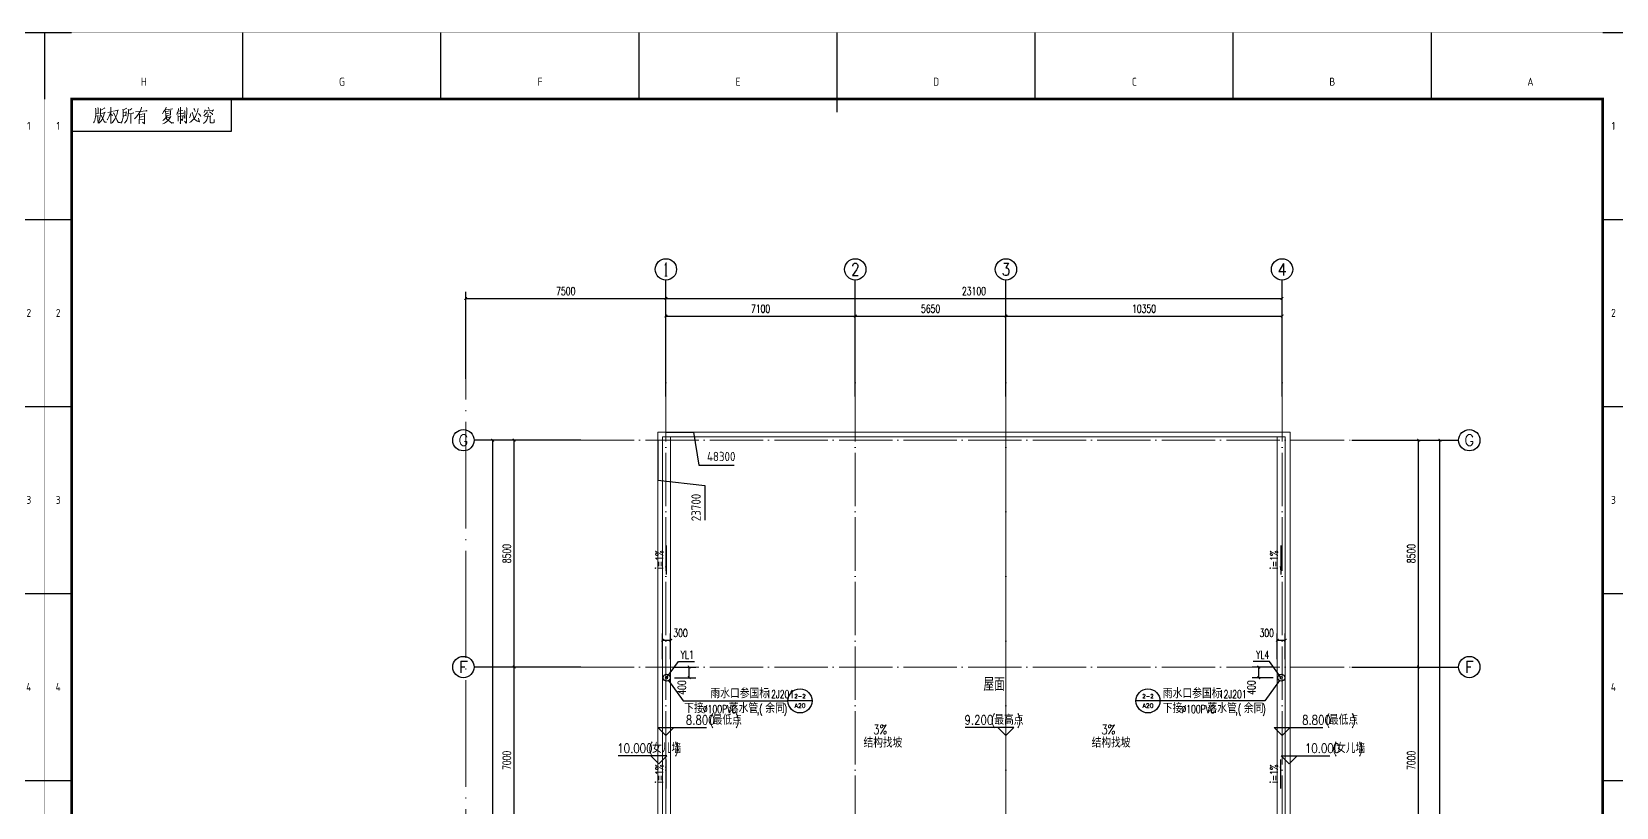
# Model space of a CAD drawing. Extents: x 238398 to 585159, y -66832 to 191741.
# Drawn here: x 483242 to 542642, y 77339 to 106405 of the extents above; entities that cross this region are included whole.
import ezdxf
from ezdxf.enums import TextEntityAlignment as Align

# ---------------------------------------------------------------- set-up
doc = ezdxf.new("R2010")
doc.units = 0
doc.header["$LTSCALE"] = 1000
doc.header["$MEASUREMENT"] = 0
doc.linetypes.add('DOTE', pattern=[2.42, 2, -0.2, 0.02, -0.2])
for name, color, linetype in [('AXIS', 3, 'Continuous'), ('AXIS_TEXT', 7, 'Continuous'), ('DIM_ELEV', 3, 'Continuous'), ('DIM_IDEN', 3, 'Continuous'), ('DIM_LEAD', 3, 'Continuous'), ('DIM_SYMB', 3, 'Continuous'), ('PUB_DIM', 76, 'Continuous')]:
    doc.layers.add(name, color=color, linetype=linetype)
for name, color, linetype, lineweight in [('DOTE', 18, 'DOTE', 13), ('PUB_TEXT', 7, 'Continuous', 20), ('屋面', 2, 'Continuous', 20), ('水', 33, 'Continuous', 18)]:
    doc.layers.add(name, color=color, linetype=linetype, lineweight=lineweight)
doc.styles.add('_TCH_AXIS', font='complex.shx', dxfattribs={"bigfont": 'gbcbig.shx'})
doc.styles.add('_TCH_DIM', font='SIMPLEX', dxfattribs={"bigfont": 'GBCBIG'})
doc.styles.add('_TCH_DIM_T3', font='SIMPLEX', dxfattribs={"width": 0.705882, "bigfont": 'GBCBIG'})
doc.styles.add('_TCH_LABEL', font='geditxt.shx', dxfattribs={"bigfont": 'hztxt1.shx'})
doc.styles.add('COMPLEX', font='geditxt.shx')
doc.styles.add('HZTXT', font='geditxt.shx', dxfattribs={"width": 0.8, "bigfont": 'hztxt1.shx'})
doc.styles.get("Standard").update_dxf_attribs({"font": 'gbenor.shx', "bigfont": 'gbcbig.shx'})
doc.styles.add('TK', font='GEDITXT.SHX', dxfattribs={"width": 0.85, "height": 3.5, "bigfont": 'hztxt1.shx'})
doc.dimstyles.new('_TCH_ARCH&&100', dxfattribs={"dimtxt": 297.5, "dimasz": 100, "dimexe": 250, "dimexo": 300, "dimgap": 126.25, "dimtad": 1, "dimdec": 0, "dimzin": 0, "dimdsep": 46, "dimtxsty": '_TCH_DIM_T3', "dimblk": 'ARCHTICK', "dimcen": 0.09, "dimazin": 2, "dimtfac": 1, "dimtdec": 0, "dimtix": 1, "dimtmove": 2, "dimatfit": 3, "dimfxl": 1, "dimtolj": 1, "dimtzin": 0, "dimarcsym": 0})
doc.dimstyles.get("Standard").update_dxf_attribs({"dimscale": 100, "dimtxt": 3.5, "dimasz": 1, "dimexe": 2.5, "dimexo": 3, "dimgap": 1.5, "dimtad": 1, "dimdec": 0, "dimzin": 0, "dimdsep": 46, "dimtxsty": 'Standard', "dimblk": 'ARCHTICK', "dimcen": 0.09, "dimadec": 0, "dimazin": 0, "dimtfac": 1, "dimtdec": 0, "dimtix": 1, "dimtmove": 2, "dimatfit": 3, "dimfxl": 1, "dimtolj": 1, "dimtzin": 0, "dimarcsym": 0})

# ---------------------------------------------------------------- blocks, each defined once
blk = doc.blocks.new('_AXISO')
blk.add_circle((0, 0), 0.5)
at = {"layer": 'AXIS_TEXT', "style": 'COMPLEX', "width": 1.041667}
blk.add_attdef('A', text='', height=0.56, dxfattribs=at).set_placement((-0.25, -0.28), (0.25, -0.28), align=Align.FIT)
blk = doc.blocks.new('_ArchTick')
at = {"color": 0, "linetype": 'ByBlock', "const_width": 0.4}
blk.add_lwpolyline([(-0.5, -0.5), (0.5, 0.5)], dxfattribs=at)
blk = doc.blocks.new('*D573')
at = {"layer": 'AXIS', "color": 0, "lineweight": -2, "transparency": 16777216}
for p, q in [((503526, 91096), (500276, 91096)), ((500526, 47596), (500526, 91096)), ((503526, 47596), (500276, 47596))]:
    blk.add_line(p, q, dxfattribs=at)
at = {"layer": 'Defpoints', "color": 0, "transparency": 16777216}
for p in [(500526, 91096), (503826, 91096), (503826, 47596)]:
    blk.add_point(p, dxfattribs=at)
at = {"layer": 'AXIS', "color": 0, "lineweight": -2, "transparency": 16777216, "xscale": 100, "yscale": 100, "zscale": 100}
for p, rotation in [((500526, 91096), 90), ((500526, 47596), 270)]:
    blk.add_blockref('_ArchTick', p, dxfattribs=dict(at, rotation=rotation))
at = {"layer": 'AXIS', "color": 0, "transparency": 16777216, "insert": (500251, 69346), "char_height": 297.5, "attachment_point": 5, "rotation": 90, "style": '_TCH_DIM_T3'}
blk.add_mtext('\\A1;43500', dxfattribs=at)
blk = doc.blocks.new('*D580')
at = {"layer": 'AXIS', "color": 0, "lineweight": -2, "transparency": 16777216}
for p, q in [((503526, 82596), (501076, 82596)), ((501326, 75596), (501326, 82596)), ((503526, 75596), (501076, 75596))]:
    blk.add_line(p, q, dxfattribs=at)
at = {"layer": 'Defpoints', "color": 0, "transparency": 16777216}
for p in [(501326, 82596), (503826, 82596), (503826, 75596)]:
    blk.add_point(p, dxfattribs=at)
at = {"layer": 'AXIS', "color": 0, "lineweight": -2, "transparency": 16777216, "xscale": 100, "yscale": 100, "zscale": 100}
for p, rotation in [((501326, 82596), 90), ((501326, 75596), 270)]:
    blk.add_blockref('_ArchTick', p, dxfattribs=dict(at, rotation=rotation))
at = {"layer": 'AXIS', "color": 0, "transparency": 16777216, "insert": (501051, 79096), "char_height": 297.5, "attachment_point": 5, "rotation": 90, "style": '_TCH_DIM_T3'}
blk.add_mtext('\\A1;7000', dxfattribs=at)
blk = doc.blocks.new('*D581')
at = {"layer": 'AXIS', "color": 0, "lineweight": -2, "transparency": 16777216}
for p, q in [((503526, 91096), (501076, 91096)), ((501326, 82596), (501326, 91096)), ((503526, 82596), (501076, 82596))]:
    blk.add_line(p, q, dxfattribs=at)
at = {"layer": 'Defpoints', "color": 0, "transparency": 16777216}
for p in [(501326, 91096), (503826, 91096), (503826, 82596)]:
    blk.add_point(p, dxfattribs=at)
at = {"layer": 'AXIS', "color": 0, "lineweight": -2, "transparency": 16777216, "xscale": 100, "yscale": 100, "zscale": 100}
for p, rotation in [((501326, 91096), 90), ((501326, 82596), 270)]:
    blk.add_blockref('_ArchTick', p, dxfattribs=dict(at, rotation=rotation))
at = {"layer": 'AXIS', "color": 0, "transparency": 16777216, "insert": (501051, 86846), "char_height": 297.5, "attachment_point": 5, "rotation": 90, "style": '_TCH_DIM_T3'}
blk.add_mtext('\\A1;8500', dxfattribs=at)
blk = doc.blocks.new('*D582')
at = {"layer": 'AXIS', "color": 0, "lineweight": -2, "transparency": 16777216}
for p, q in [((533032, 91096), (536282, 91096)), ((536032, 47596), (536032, 91096)), ((533032, 47596), (536282, 47596))]:
    blk.add_line(p, q, dxfattribs=at)
at = {"layer": 'Defpoints', "color": 0, "transparency": 16777216}
for p in [(532732, 91096), (536032, 91096), (532732, 47596)]:
    blk.add_point(p, dxfattribs=at)
at = {"layer": 'AXIS', "color": 0, "lineweight": -2, "transparency": 16777216, "xscale": 100, "yscale": 100, "zscale": 100}
for p, rotation in [((536032, 91096), 90), ((536032, 47596), 270)]:
    blk.add_blockref('_ArchTick', p, dxfattribs=dict(at, rotation=rotation))
at = {"layer": 'AXIS', "color": 0, "transparency": 16777216, "insert": (535757, 69346), "char_height": 297.5, "attachment_point": 5, "rotation": 90, "style": '_TCH_DIM_T3'}
blk.add_mtext('\\A1;43500', dxfattribs=at)
blk = doc.blocks.new('*D587')
at = {"layer": 'AXIS', "color": 0, "lineweight": -2, "transparency": 16777216}
for p, q in [((533032, 82596), (535482, 82596)), ((535232, 75596), (535232, 82596)), ((533032, 75596), (535482, 75596))]:
    blk.add_line(p, q, dxfattribs=at)
at = {"layer": 'Defpoints', "color": 0, "transparency": 16777216}
for p in [(532732, 82596), (535232, 82596), (532732, 75596)]:
    blk.add_point(p, dxfattribs=at)
at = {"layer": 'AXIS', "color": 0, "lineweight": -2, "transparency": 16777216, "xscale": 100, "yscale": 100, "zscale": 100}
for p, rotation in [((535232, 82596), 90), ((535232, 75596), 270)]:
    blk.add_blockref('_ArchTick', p, dxfattribs=dict(at, rotation=rotation))
at = {"layer": 'AXIS', "color": 0, "transparency": 16777216, "insert": (534957, 79096), "char_height": 297.5, "attachment_point": 5, "rotation": 90, "style": '_TCH_DIM_T3'}
blk.add_mtext('\\A1;7000', dxfattribs=at)
blk = doc.blocks.new('*D588')
at = {"layer": 'AXIS', "color": 0, "lineweight": -2, "transparency": 16777216}
for p, q in [((533032, 91096), (535482, 91096)), ((535232, 82596), (535232, 91096)), ((533032, 82596), (535482, 82596))]:
    blk.add_line(p, q, dxfattribs=at)
at = {"layer": 'Defpoints', "color": 0, "transparency": 16777216}
for p in [(532732, 91096), (535232, 91096), (532732, 82596)]:
    blk.add_point(p, dxfattribs=at)
at = {"layer": 'AXIS', "color": 0, "lineweight": -2, "transparency": 16777216, "xscale": 100, "yscale": 100, "zscale": 100}
for p, rotation in [((535232, 91096), 90), ((535232, 82596), 270)]:
    blk.add_blockref('_ArchTick', p, dxfattribs=dict(at, rotation=rotation))
at = {"layer": 'AXIS', "color": 0, "transparency": 16777216, "insert": (534957, 86846), "char_height": 297.5, "attachment_point": 5, "rotation": 90, "style": '_TCH_DIM_T3'}
blk.add_mtext('\\A1;8500', dxfattribs=at)
blk = doc.blocks.new('*D589')
at = {"layer": 'AXIS', "color": 0, "lineweight": -2, "transparency": 16777216}
for p, q in [((499514, 93397), (499514, 96658)), ((499514, 96408), (507014, 96408)), ((507014, 93397), (507014, 96658))]:
    blk.add_line(p, q, dxfattribs=at)
at = {"layer": 'Defpoints', "color": 0, "transparency": 16777216}
for p in [(507014, 96408), (499514, 93097), (507014, 93097)]:
    blk.add_point(p, dxfattribs=at)
at = {"layer": 'AXIS', "color": 0, "lineweight": -2, "transparency": 16777216, "xscale": 100, "yscale": 100, "zscale": 100, "rotation": 180}
blk.add_blockref('_ArchTick', (499514, 96408), dxfattribs=at)
at = {"layer": 'AXIS', "color": 0, "lineweight": -2, "transparency": 16777216, "xscale": 100, "yscale": 100, "zscale": 100}
blk.add_blockref('_ArchTick', (507014, 96408), dxfattribs=at)
at = {"layer": 'AXIS', "color": 0, "transparency": 16777216, "insert": (503264, 96683), "char_height": 297.5, "attachment_point": 5, "style": '_TCH_DIM_T3'}
blk.add_mtext('\\A1;7500', dxfattribs=at)
blk = doc.blocks.new('*D590')
at = {"layer": 'AXIS', "color": 0, "lineweight": -2, "transparency": 16777216}
for p, q in [((507014, 93397), (507014, 96658)), ((507014, 96408), (530114, 96408)), ((530114, 93397), (530114, 96658))]:
    blk.add_line(p, q, dxfattribs=at)
at = {"layer": 'Defpoints', "color": 0, "transparency": 16777216}
for p in [(530114, 96408), (507014, 93097), (530114, 93097)]:
    blk.add_point(p, dxfattribs=at)
at = {"layer": 'AXIS', "color": 0, "lineweight": -2, "transparency": 16777216, "xscale": 100, "yscale": 100, "zscale": 100, "rotation": 180}
blk.add_blockref('_ArchTick', (507014, 96408), dxfattribs=at)
at = {"layer": 'AXIS', "color": 0, "lineweight": -2, "transparency": 16777216, "xscale": 100, "yscale": 100, "zscale": 100}
blk.add_blockref('_ArchTick', (530114, 96408), dxfattribs=at)
at = {"layer": 'AXIS', "color": 0, "transparency": 16777216, "insert": (518564, 96683), "char_height": 297.5, "attachment_point": 5, "style": '_TCH_DIM_T3'}
blk.add_mtext('\\A1;23100', dxfattribs=at)
blk = doc.blocks.new('*D591')
at = {"layer": 'AXIS', "color": 0, "lineweight": -2, "transparency": 16777216}
for p, q in [((507014, 92737), (507014, 95998)), ((507014, 95748), (514114, 95748)), ((514114, 92737), (514114, 95998))]:
    blk.add_line(p, q, dxfattribs=at)
at = {"layer": 'Defpoints', "color": 0, "transparency": 16777216}
for p in [(514114, 95748), (507014, 92437), (514114, 92437)]:
    blk.add_point(p, dxfattribs=at)
at = {"layer": 'AXIS', "color": 0, "lineweight": -2, "transparency": 16777216, "xscale": 100, "yscale": 100, "zscale": 100, "rotation": 180}
blk.add_blockref('_ArchTick', (507014, 95748), dxfattribs=at)
at = {"layer": 'AXIS', "color": 0, "lineweight": -2, "transparency": 16777216, "xscale": 100, "yscale": 100, "zscale": 100}
blk.add_blockref('_ArchTick', (514114, 95748), dxfattribs=at)
at = {"layer": 'AXIS', "color": 0, "transparency": 16777216, "insert": (510564, 96023), "char_height": 297.5, "attachment_point": 5, "style": '_TCH_DIM_T3'}
blk.add_mtext('\\A1;7100', dxfattribs=at)
blk = doc.blocks.new('*D592')
at = {"layer": 'AXIS', "color": 0, "lineweight": -2, "transparency": 16777216}
for p, q in [((514114, 92737), (514114, 95998)), ((514114, 95748), (519764, 95748)), ((519764, 92737), (519764, 95998))]:
    blk.add_line(p, q, dxfattribs=at)
at = {"layer": 'Defpoints', "color": 0, "transparency": 16777216}
for p in [(519764, 95748), (514114, 92437), (519764, 92437)]:
    blk.add_point(p, dxfattribs=at)
at = {"layer": 'AXIS', "color": 0, "lineweight": -2, "transparency": 16777216, "xscale": 100, "yscale": 100, "zscale": 100, "rotation": 180}
blk.add_blockref('_ArchTick', (514114, 95748), dxfattribs=at)
at = {"layer": 'AXIS', "color": 0, "lineweight": -2, "transparency": 16777216, "xscale": 100, "yscale": 100, "zscale": 100}
blk.add_blockref('_ArchTick', (519764, 95748), dxfattribs=at)
at = {"layer": 'AXIS', "color": 0, "transparency": 16777216, "insert": (516939, 96023), "char_height": 297.5, "attachment_point": 5, "style": '_TCH_DIM_T3'}
blk.add_mtext('\\A1;5650', dxfattribs=at)
blk = doc.blocks.new('*D593')
at = {"layer": 'AXIS', "color": 0, "lineweight": -2, "transparency": 16777216}
for p, q in [((519764, 92737), (519764, 95998)), ((519764, 95748), (530114, 95748)), ((530114, 92737), (530114, 95998))]:
    blk.add_line(p, q, dxfattribs=at)
at = {"layer": 'Defpoints', "color": 0, "transparency": 16777216}
for p in [(530114, 95748), (519764, 92437), (530114, 92437)]:
    blk.add_point(p, dxfattribs=at)
at = {"layer": 'AXIS', "color": 0, "lineweight": -2, "transparency": 16777216, "xscale": 100, "yscale": 100, "zscale": 100, "rotation": 180}
blk.add_blockref('_ArchTick', (519764, 95748), dxfattribs=at)
at = {"layer": 'AXIS', "color": 0, "lineweight": -2, "transparency": 16777216, "xscale": 100, "yscale": 100, "zscale": 100}
blk.add_blockref('_ArchTick', (530114, 95748), dxfattribs=at)
at = {"layer": 'AXIS', "color": 0, "transparency": 16777216, "insert": (524939, 96023), "char_height": 297.5, "attachment_point": 5, "style": '_TCH_DIM_T3'}
blk.add_mtext('\\A1;10350', dxfattribs=at)
blk = doc.blocks.new('GEDI_WK_A1_V')
at = {"color": 3}
for p, q in [((0, 841), (10, 841)), ((0, 816), (0, 841)), ((74.25, 816), (74.25, 841)), ((148.5, 816), (148.5, 841)), ((222.75, 816), (222.75, 841)), ((297, 816), (297, 841)), ((371.25, 816), (371.25, 841)), ((445.5, 816), (445.5, 841)), ((519.75, 816), (519.75, 841)), ((584, 841), (594, 841)), ((70, 804), (70, 816)), ((10, 804), (70, 804)), ((0, 770.92), (10, 770.92)), ((584, 770.92), (594, 770.92)), ((0, 700.83), (10, 700.83)), ((584, 700.83), (594, 700.83)), ((0, 630.75), (10, 630.75)), ((584, 630.75), (594, 630.75)), ((0, 560.67), (10, 560.67)), ((584, 560.67), (594, 560.67))]:
    blk.add_line(p, q, dxfattribs=at)
for points, const_width in [([(0, 841), (0, 0), (594, 0), (594, 841)], 0.1), ([(10, 816), (10, 10), (584, 10), (584, 816)], 1)]:
    blk.add_lwpolyline(points, close=True, dxfattribs=dict(at, const_width=const_width))
at = {"color": 3, "const_width": 0.5}
blk.add_lwpolyline([(297, 811), (297, 841)], dxfattribs=at)
at = {"color": 3}
for s, p in [('H', (37.12, 821)), ('G', (111.38, 821)), ('F', (185.62, 821)), ('E', (259.88, 821)), ('D', (334.12, 821)), ('C', (408.38, 821)), ('B', (482.62, 821)), ('A', (556.88, 821))]:
    blk.add_text(s, height=3, dxfattribs=at).set_placement(p, align=Align.CENTER)
for s, p in [('1', (5, 805.96)), ('1', (588, 805.96)), ('2', (5, 735.88)), ('2', (588, 735.88)), ('3', (5, 665.79)), ('3', (588, 665.79)), ('4', (5, 595.71)), ('4', (588, 595.71))]:
    blk.add_text(s, height=3, dxfattribs=at).set_placement(p, align=Align.MIDDLE)
blk = doc.blocks.new('GEDI_Copyright_2012')
at = {"color": 7, "lineweight": 0}
for points in [[(8.99, -3.43), (9.11, -3.83), (9.11, -5.03), (9.11, -5.93), (9.03, -6.73), (8.9, -7.33), (8.73, -8.03), (8.48, -8.53), (8.22, -8.93)], [(9.16, -5.48), (10.39, -5.28)], [(10.81, -3.53), (10.9, -4.03), (10.9, -4.68), (10.81, -5.53), (10.73, -6.33), (10.6, -7.03), (10.47, -7.68), (10.3, -8.23), (10.09, -8.72), (9.84, -9.08)], [(9.88, -3.13), (9.96, -3.43), (9.96, -5.33)], [(11.2, -5.43), (12.56, -5.08), (12.47, -4.93), (12.26, -5.58), (12, -6.38), (11.75, -6.98), (11.45, -7.63), (11.03, -8.23), (10.6, -8.68), (10.26, -9.03)], [(12.43, -3.23), (12.34, -3.38), (11.53, -3.88), (10.98, -4.13)], [(14.72, -4.88), (14.42, -5.73), (14.08, -6.43), (13.74, -7.13), (13.45, -7.63), (13.36, -7.78)], [(13.62, -5.08), (15.4, -4.68)], [(14.64, -3.13), (14.81, -3.38), (14.76, -3.33), (14.72, -9.13), (14.68, -8.72), (14.72, -8.13)], [(14.72, -5.63), (15.27, -6.03), (15.4, -6.33)], [(15.7, -4.48), (17.52, -4.18), (17.44, -4.03), (17.27, -4.68), (17.1, -5.43), (16.93, -5.93), (16.76, -6.43), (16.55, -6.93), (16.21, -7.48), (15.91, -7.98), (15.61, -8.43), (15.32, -8.72), (15.02, -8.98)], [(15.61, -5.23), (15.87, -5.28), (17.44, -8.72), (18.2, -8.83), (17.44, -8.63), (17.14, -8.08)], [(20.67, -3.38), (20.5, -3.48), (19.35, -4.13), (19.27, -3.73), (19.4, -4.13), (19.4, -5.43), (19.35, -6.23), (19.31, -6.78), (19.22, -7.33), (19.1, -7.83), (18.93, -8.33), (18.72, -8.68), (18.54, -8.98)], [(19.48, -6.38), (19.56, -6.33), (20.54, -6.18), (20.41, -6.23), (20.54, -4.68), (20.63, -4.88), (19.44, -5.13)], [(22.67, -3.58), (21.99, -3.98), (21.35, -4.13), (21.26, -3.73), (21.35, -4.33), (21.31, -4.93), (21.26, -5.58), (21.22, -6.13), (21.13, -6.63), (21.05, -7.18), (20.92, -7.58), (20.71, -7.88), (20.5, -8.23), (20.28, -8.53), (20.07, -8.78), (19.86, -8.98)], [(21.31, -5.53), (23.22, -5.23), (23.09, -5.18), (22.88, -5.28)], [(22.28, -5.43), (22.28, -9.13), (22.24, -8.88), (22.28, -8.48)], [(26.28, -2.98), (26.28, -3.23), (26.02, -4.08), (25.76, -4.68), (25.51, -5.08), (25.04, -5.83), (24.36, -6.63), (23.9, -7.13), (23.6, -7.38)], [(23.98, -4.83), (28.4, -4.43), (28.14, -4.33)], [(25.34, -5.53), (25.43, -5.73), (25.38, -9.03), (25.38, -9.33), (25.34, -9.03), (25.38, -8.68)], [(25.43, -5.73), (27.38, -5.53), (27.38, -5.43), (27.47, -5.53), (27.38, -5.58), (27.38, -9.08), (27.34, -9.28), (26.66, -8.63), (27.34, -9.18)], [(28.14, -4.33), (27.8, -4.48)], [(35.45, -3.03), (35.49, -3.23), (34.98, -4.18), (34.52, -4.83), (34.26, -5.23), (34.05, -5.53)], [(35.11, -4.08), (36.34, -3.93), (37.87, -3.68), (37.75, -3.63), (37.49, -3.73)], [(35.24, -4.43), (35.28, -4.73), (35.32, -5.58), (35.32, -6.38), (35.28, -6.23), (37.19, -5.93), (37.07, -5.93), (37.15, -4.23), (37.28, -4.38), (35.28, -4.68)], [(36.64, -5.28), (35.36, -5.48)], [(39.27, -5.63), (42.08, -5.33), (42.03, -5.33), (41.87, -5.28), (41.65, -5.38)], [(40.12, -3.58), (40.16, -3.88), (39.83, -4.93), (39.66, -5.23)], [(40.12, -4.48), (41.74, -4.33)], [(40.8, -3.03), (40.84, -3.28), (40.8, -9.23), (40.72, -8.88), (40.8, -8.53)], [(42.33, -4.33), (42.42, -4.58), (42.42, -7.33), (42.33, -6.83), (42.37, -6.53)], [(43.1, -3.13), (43.18, -3.43), (43.14, -8.23), (43.14, -8.53), (43.1, -8.78), (43.05, -8.88), (42.97, -8.98), (42.37, -8.23), (43.05, -8.88)], [(47.43, -3.48), (47.39, -4.03), (47.17, -4.73), (47, -5.28), (46.71, -5.88), (46.45, -6.48), (46.2, -6.88), (45.86, -7.38), (45.47, -7.78), (45.09, -8.13), (44.67, -8.48), (44.24, -8.72)], [(44.67, -5.43), (44.63, -5.93), (44.5, -6.48), (44.37, -6.83), (44.24, -7.03)], [(45.26, -4.88), (45.43, -5.63), (45.56, -6.18), (45.77, -6.68), (45.99, -7.23), (46.24, -7.63), (46.58, -7.93), (47.05, -8.28), (47.51, -8.43), (47.81, -8.48), (47.94, -8.48), (47.73, -7.78), (47.64, -7.13), (47.81, -8.48)], [(45.82, -3.53), (46.07, -3.93), (46.24, -4.28), (46.32, -4.48), (46.32, -4.63)], [(47.64, -5.43), (48.07, -5.93), (48.36, -6.28), (48.49, -6.58)], [(51.21, -5.48), (51.21, -5.83), (51.08, -6.58), (50.95, -7.03), (50.83, -7.43), (50.7, -7.78), (50.53, -8.13), (50.32, -8.43), (50.06, -8.68), (49.77, -8.93), (49.43, -9.18)], [(50.91, -4.68), (50.83, -4.98), (50.44, -5.43), (50.06, -5.83), (49.81, -6.03), (49.55, -6.23)], [(50.06, -3.98), (50.02, -4.33), (49.94, -4.58), (49.85, -4.83), (49.77, -4.98), (49.68, -5.03), (50.02, -4.43), (53.29, -4.13), (53.16, -4.03), (52.78, -4.83)], [(51.21, -3.03), (51.47, -3.58), (51.55, -3.93)], [(51.76, -4.78), (52.27, -5.13), (52.65, -5.43), (52.83, -5.68), (52.91, -5.88)], [(9.11, -6.38), (10.01, -6.28), (9.92, -6.13), (9.92, -8.38), (9.88, -8.08), (9.88, -7.68)], [(11.15, -6.08), (12.34, -8.63), (13.15, -8.68), (12.38, -8.58), (12.17, -8.28)], [(26.96, -6.58), (25.47, -6.73)], [(25.47, -7.68), (26.96, -7.53)], [(35.71, -6.38), (35.71, -6.53), (34.98, -7.43), (34.56, -7.78), (34.26, -8.03)], [(35.62, -6.88), (35.75, -6.98), (37.28, -6.68), (37.23, -6.53), (36.77, -7.33), (36.47, -7.68), (36.17, -7.98), (35.71, -8.38), (35.28, -8.72), (34.81, -8.98), (34.26, -9.23)], [(35.54, -7.38), (35.62, -7.43), (37.57, -8.98), (38.3, -8.93), (37.57, -8.93), (37.32, -8.78)], [(39.87, -6.13), (39.95, -6.68), (39.95, -6.78), (40, -8.28), (39.95, -7.98), (40, -7.73)], [(40, -6.58), (41.95, -6.28), (41.82, -6.13), (41.74, -6.53), (41.69, -7.18), (41.61, -7.63), (41.57, -7.93), (41.44, -8.08), (41.06, -7.58), (41.48, -8.03)], [(49.98, -6.68), (52.19, -6.43), (52.06, -6.28), (52.02, -6.58), (51.93, -8.18), (51.97, -8.63), (52.06, -8.78), (52.19, -8.88), (52.4, -8.88), (52.61, -8.88), (53.21, -8.88), (53.42, -8.78), (53.46, -8.72), (53.42, -7.68), (53.42, -8.78)]]:
    blk.add_lwpolyline(points, dxfattribs=at)
blk = doc.blocks.new('CEEC_TK_A1_V')
for name, p in [('GEDI_WK_A1_V', (0, 0)), ('GEDI_Copyright_2012', (10, 816))]:
    blk.add_blockref(name, p)
at = {"style": 'TK', "width": 0.85}
for tag, height, p in [('PROJECTNAME', 4.75, (529, 44)), ('PHASE', 4, (571, 44)), ('DRAWINGNAME', 4.75, (539, 31))]:
    blk.add_attdef(tag, text='', height=height, dxfattribs=at).set_placement(p, align=Align.MIDDLE_CENTER)
for tag, p, height in [('APPROVE', (416, 32.75), 3.5), ('DESIGN', (461, 32.75), 3.5), ('REVIEW1', (416, 25.75), 3.5), ('DRAW', (461, 25.75), 3.5), ('REVIEW2', (416, 18.75), 3.5), ('PROPORTION', (461, 18.75), 3.5), ('DRAWINGNUMBER', (511, 18.5), 4), ('CHECK', (416, 11.75), 3.5), ('DATE', (461, 11.75), 3.5), ('VERSION', (577, 11.75), 3.5)]:
    blk.add_attdef(tag, p, '', height=height, dxfattribs=at)
blk = doc.blocks.new('*D91')
at = {"layer": 'Defpoints', "color": 0, "transparency": 16777216}
for p in [(529237, 82596), (530084, 82596), (530084, 82196)]:
    blk.add_point(p, dxfattribs=at)
at = {"layer": 'PUB_DIM', "color": 0, "lineweight": -2, "transparency": 16777216}
for p, q in [((529784, 82596), (528987, 82596)), ((529237, 82196), (529237, 82596)), ((529784, 82196), (528987, 82196))]:
    blk.add_line(p, q, dxfattribs=at)
at = {"layer": 'PUB_DIM', "color": 0, "lineweight": -2, "transparency": 16777216, "xscale": 100, "yscale": 100, "zscale": 100}
for p, rotation in [((529237, 82596), 90), ((529237, 82196), 270)]:
    blk.add_blockref('_ArchTick', p, dxfattribs=dict(at, rotation=rotation))
at = {"layer": 'PUB_DIM', "color": 0, "transparency": 16777216, "insert": (528962, 81826), "char_height": 297.5, "attachment_point": 5, "rotation": 90, "style": '_TCH_DIM_T3'}
blk.add_mtext('\\A1;400', dxfattribs=at)
blk = doc.blocks.new('*D92')
at = {"layer": 'Defpoints', "color": 0, "transparency": 16777216}
for p in [(507044, 82596), (507891, 82596), (507044, 82196)]:
    blk.add_point(p, dxfattribs=at)
at = {"layer": 'PUB_DIM', "color": 0, "lineweight": -2, "transparency": 16777216}
for p, q in [((507344, 82596), (508141, 82596)), ((507891, 82196), (507891, 82596)), ((507344, 82196), (508141, 82196))]:
    blk.add_line(p, q, dxfattribs=at)
at = {"layer": 'PUB_DIM', "color": 0, "lineweight": -2, "transparency": 16777216, "xscale": 100, "yscale": 100, "zscale": 100}
for p, rotation in [((507891, 82596), 90), ((507891, 82196), 270)]:
    blk.add_blockref('_ArchTick', p, dxfattribs=dict(at, rotation=rotation))
at = {"layer": 'PUB_DIM', "color": 0, "transparency": 16777216, "insert": (507616, 81826), "char_height": 297.5, "attachment_point": 5, "rotation": 90, "style": '_TCH_DIM_T3'}
blk.add_mtext('\\A1;400', dxfattribs=at)
blk = doc.blocks.new('*D108')
at = {"layer": 'Defpoints', "color": 0, "transparency": 16777216}
for p in [(530234, 83598), (529934, 82596), (530234, 82596)]:
    blk.add_point(p, dxfattribs=at)
at = {"layer": 'PUB_DIM', "color": 0, "lineweight": -2, "transparency": 16777216}
for p, q in [((529934, 82896), (529934, 83848)), ((530234, 82896), (530234, 83848)), ((529934, 83598), (530234, 83598))]:
    blk.add_line(p, q, dxfattribs=at)
at = {"layer": 'PUB_DIM', "color": 0, "lineweight": -2, "transparency": 16777216, "xscale": 100, "yscale": 100, "zscale": 100, "rotation": 180}
blk.add_blockref('_ArchTick', (529934, 83598), dxfattribs=at)
at = {"layer": 'PUB_DIM', "color": 0, "lineweight": -2, "transparency": 16777216, "xscale": 100, "yscale": 100, "zscale": 100}
blk.add_blockref('_ArchTick', (530234, 83598), dxfattribs=at)
at = {"layer": 'PUB_DIM', "color": 0, "transparency": 16777216, "insert": (529537, 83873), "char_height": 297.5, "attachment_point": 5, "style": '_TCH_DIM_T3'}
blk.add_mtext('\\A1;300', dxfattribs=at)
blk = doc.blocks.new('*D109')
at = {"layer": 'Defpoints', "color": 0, "transparency": 16777216}
for p in [(507194, 83598), (506894, 82596), (507194, 82596)]:
    blk.add_point(p, dxfattribs=at)
at = {"layer": 'PUB_DIM', "color": 0, "lineweight": -2, "transparency": 16777216}
for p, q in [((506894, 82896), (506894, 83848)), ((507194, 82896), (507194, 83848)), ((506894, 83598), (507194, 83598))]:
    blk.add_line(p, q, dxfattribs=at)
at = {"layer": 'PUB_DIM', "color": 0, "lineweight": -2, "transparency": 16777216, "xscale": 100, "yscale": 100, "zscale": 100, "rotation": 180}
blk.add_blockref('_ArchTick', (506894, 83598), dxfattribs=at)
at = {"layer": 'PUB_DIM', "color": 0, "lineweight": -2, "transparency": 16777216, "xscale": 100, "yscale": 100, "zscale": 100}
blk.add_blockref('_ArchTick', (507194, 83598), dxfattribs=at)
at = {"layer": 'PUB_DIM', "color": 0, "transparency": 16777216, "insert": (507564, 83873), "char_height": 297.5, "attachment_point": 5, "style": '_TCH_DIM_T3'}
blk.add_mtext('\\A1;300', dxfattribs=at)
blk = doc.blocks.new('*D708')
at = {"color": 0, "lineweight": -2, "transparency": 16777216}
for p, q in [((506714, 91096), (506714, 89595)), ((506714, 89595), (508471, 89395)), ((508471, 89395), (508471, 88104))]:
    blk.add_line(p, q, dxfattribs=at)
at = {"layer": 'Defpoints', "color": 0, "transparency": 16777216}
for p in [(506714, 91396), (508471, 89195), (530414, 43096)]:
    blk.add_point(p, dxfattribs=at)
at = {"color": 0, "transparency": 16777216, "insert": (508146, 88574), "char_height": 350, "attachment_point": 5, "rotation": 90}
blk.add_mtext('\\A1;23700', dxfattribs=at)
blk = doc.blocks.new('*D709')
at = {"color": 0, "lineweight": -2, "transparency": 16777216}
for p, q in [((507014, 91396), (508056, 91396)), ((508056, 91396), (508256, 90160)), ((508256, 90160), (509569, 90160))]:
    blk.add_line(p, q, dxfattribs=at)
at = {"layer": 'Defpoints', "color": 0, "transparency": 16777216}
for p in [(506714, 91396), (508456, 90160), (530414, 43096)]:
    blk.add_point(p, dxfattribs=at)
at = {"color": 0, "transparency": 16777216, "insert": (509088, 90485), "char_height": 350, "attachment_point": 5}
blk.add_mtext('\\A1;48300', dxfattribs=at)
blk = doc.blocks.new('zw3')
at = {"layer": 'AXIS'}
for p, q in [((507014, 93096.8), (507014, 97096.8)), ((514114, 93096.8), (514114, 97096.8)), ((519764, 93096.8), (519764, 97096.8)), ((530114, 93096.8), (530114, 97096.8)), ((503825.6, 91096.1), (499825.6, 91096.1)), ((532731.6, 91096.1), (536731.6, 91096.1)), ((503825.6, 82596.1), (499825.6, 82596.1)), ((532731.6, 82596.1), (536731.6, 82596.1))]:
    blk.add_line(p, q, dxfattribs=at)
at = {"layer": 'DOTE', "ltscale": 2}
blk.add_line((499514, 96624.2), (499514, 38833.1), dxfattribs=at)
at = {"layer": 'DOTE'}
for p, q in [((503825.6, 91096.1), (532731.6, 91096.1)), ((503825.6, 82596.1), (532731.6, 82596.1))]:
    blk.add_line(p, q, dxfattribs=at)
for points in [[(507014, 42646.1), (507014, 94200.4)], [(514114, 42646.1), (514114, 94200.4)], [(519764, 42646.1), (519764, 94200.4)], [(530114, 42646.1), (530114, 94200.4)]]:
    blk.add_lwpolyline(points, dxfattribs=at)
at = {"layer": 'AXIS'}
ref = blk.add_blockref('_AXISO', (507014, 97496.8), dxfattribs=dict(at, xscale=800, yscale=800, zscale=800))
ref.add_attrib('A', '1', dxfattribs={"layer": 'AXIS_TEXT', "height": 514.7, "style": '_TCH_AXIS'}).set_placement((506903.7, 97239.4), (507124.3, 97239.4), align=Align.FIT)
ref = blk.add_blockref('_AXISO', (514114, 97496.8), dxfattribs=dict(at, xscale=800, yscale=800, zscale=800))
ref.add_attrib('A', '2', dxfattribs={"layer": 'AXIS_TEXT', "height": 465.9, "style": '_TCH_AXIS'}).set_placement((513958.7, 97263.8), (514269.3, 97263.8), align=Align.FIT)
ref = blk.add_blockref('_AXISO', (519764, 97496.8), dxfattribs=dict(at, xscale=800, yscale=800, zscale=800))
ref.add_attrib('A', '3', dxfattribs={"layer": 'AXIS_TEXT', "height": 465.9, "style": '_TCH_AXIS'}).set_placement((519608.7, 97263.8), (519919.3, 97263.8), align=Align.FIT)
ref = blk.add_blockref('_AXISO', (530114, 97496.8), dxfattribs=dict(at, xscale=800, yscale=800, zscale=800))
ref.add_attrib('A', '4', dxfattribs={"layer": 'AXIS_TEXT', "height": 445.4, "style": '_TCH_AXIS'}).set_placement((529944.3, 97274), (530283.7, 97274), align=Align.FIT)
ref = blk.add_blockref('_AXISO', (499425.6, 91096.1), dxfattribs=dict(at, xscale=800, yscale=800, zscale=800))
ref.add_attrib('A', 'G', dxfattribs={"layer": 'AXIS_TEXT', "height": 425.2, "style": '_TCH_AXIS'}).set_placement((499243.3, 90883.6), (499607.8, 90883.6), align=Align.FIT)
ref = blk.add_blockref('_AXISO', (537131.6, 91096.1), dxfattribs=dict(at, xscale=800, yscale=800, zscale=800))
ref.add_attrib('A', 'G', dxfattribs={"layer": 'AXIS_TEXT', "height": 425.2, "style": '_TCH_AXIS'}).set_placement((536949.4, 90883.6), (537313.8, 90883.6), align=Align.FIT)
ref = blk.add_blockref('_AXISO', (499425.6, 82596.1), dxfattribs=dict(at, xscale=800, yscale=800, zscale=800))
ref.add_attrib('A', 'F', dxfattribs={"layer": 'AXIS_TEXT', "height": 445.4, "style": '_TCH_AXIS'}).set_placement((499255.9, 82373.4), (499595.3, 82373.4), align=Align.FIT)
ref = blk.add_blockref('_AXISO', (537131.6, 82596.1), dxfattribs=dict(at, xscale=800, yscale=800, zscale=800))
ref.add_attrib('A', 'F', dxfattribs={"layer": 'AXIS_TEXT', "height": 445.4, "style": '_TCH_AXIS'}).set_placement((536961.9, 82373.4), (537301.3, 82373.4), align=Align.FIT)
for p1, p2, distance, picture, middle in [((499514, 93096.8), (507014, 93096.8), 3311.5, '*D589', (503264, 96683.2)), ((507014, 93096.8), (530114, 93096.8), 3311.5, '*D590', (518564, 96683.2)), ((507014, 92436.8), (514114, 92436.8), 3311.5, '*D591', (510564, 96023.3)), ((514114, 92436.8), (519764, 92436.8), 3311.5, '*D592', (516939, 96023.3)), ((519764, 92436.8), (530114, 92436.8), 3311.5, '*D593', (524939, 96023.3)), ((503825.6, 47596.1), (503825.6, 91096.1), 3300, '*D573', (500250.6, 69346.1)), ((503825.6, 82596.1), (503825.6, 91096.1), 2500, '*D581', (501050.6, 86846.1)), ((532731.6, 47596.1), (532731.6, 91096.1), -3300, '*D582', (535756.6, 69346.1)), ((532731.6, 82596.1), (532731.6, 91096.1), -2500, '*D588', (534956.6, 86846.1)), ((503825.6, 75596.1), (503825.6, 82596.1), 2500, '*D580', (501050.6, 79096.1)), ((532731.6, 75596.1), (532731.6, 82596.1), -2500, '*D587', (534956.6, 79096.1))]:
    dim = blk.add_aligned_dim(p1=p1, p2=p2, distance=distance, dimstyle='_TCH_ARCH&&100', dxfattribs=at)
    dim.commit()
    dim.dimension.update_dxf_attribs({"geometry": picture, "text_midpoint": middle})

msp = doc.modelspace()

# ---------------------------------------------------------------- hatches: boundary and pattern name
at = {"layer": 'DIM_SYMB'}
for points in [[(507023.5, 86068.2), (507023.5, 86368.2), (506983.5, 86368.2)], [(530063.5, 86068.2), (530063.5, 86368.2), (530023.5, 86368.2)], [(507023.5, 79124.1), (507023.5, 78824.1), (506983.5, 78824.1)], [(530063.5, 79124.1), (530063.5, 78824.1), (530023.5, 78824.1)]]:
    msp.add_hatch(color=256, dxfattribs=at).paths.add_polyline_path(points)

# ---------------------------------------------------------------- linework, layer by layer
at = {"layer": 'DIM_ELEV'}
for p, q in [((507014, 80031.1), (506714, 80331.1)), ((506714, 80331.1), (508539.5, 80331.1)), ((507014, 80031.1), (507314, 80331.1)), ((520064, 80331.1), (518238.5, 80331.1)), ((519764, 80031.1), (519464, 80331.1)), ((519764, 80031.1), (520064, 80331.1)), ((530114, 80031.1), (529814, 80331.1)), ((529814, 80331.1), (531639.5, 80331.1)), ((530114, 80031.1), (530414, 80331.1)), ((507048.9, 79268.7), (505223.4, 79268.7)), ((506748.9, 78968.7), (506448.9, 79268.7)), ((506748.9, 78968.7), (507048.9, 79268.7)), ((530379.1, 78968.7), (530079.1, 79268.7)), ((530079.1, 79268.7), (531904.6, 79268.7)), ((530379.1, 78968.7), (530679.1, 79268.7))]:
    msp.add_line(p, q, dxfattribs=at)
at = {"layer": 'DIM_IDEN'}
for p, q in [((507117.7, 82092.1), (507660.9, 81325)), ((530010.4, 82092.1), (529467.2, 81325)), ((507660.9, 81325), (511592.5, 81325)), ((512492.5, 81325), (511592.5, 81325)), ((525535.6, 81325), (524635.6, 81325)), ((529467.2, 81325), (525535.6, 81325))]:
    msp.add_line(p, q, dxfattribs=at)
for centre, radius in [((507044, 82196.1), 127.5), ((530084, 82196.1), 127.5), ((512042.5, 81325), 450), ((525085.6, 81325), 450)]:
    msp.add_circle(centre, radius, dxfattribs=at)
at = {"layer": 'DIM_LEAD'}
for p, q in [((507044, 82196.1), (507487.4, 82801.1)), ((507487.4, 82801.1), (508093.4, 82801.1)), ((529640.6, 82801.1), (529034.7, 82801.1)), ((530084, 82196.1), (529640.6, 82801.1))]:
    msp.add_line(p, q, dxfattribs=at)
at = {"layer": 'DIM_SYMB'}
for points in [[(507023.5, 87144.9), (507023.5, 86068.2)], [(530063.5, 87144.9), (530063.5, 86068.2)], [(507023.5, 78047.4), (507023.5, 79124.1)], [(530063.5, 78047.4), (530063.5, 79124.1)]]:
    msp.add_lwpolyline(points, dxfattribs=at)
for points in [[(517727, 80031.1, 0, 0, 0), (512491.7, 80031.1, 80, 0, 0), (512191.7, 80031.1, 0, 0, 0)], [(520745.8, 80031.1, 0, 0, 0), (525981.1, 80031.1, 80, 0, 0), (526281.1, 80031.1, 0, 0, 0)]]:
    msp.add_lwpolyline(points, format="xyseb", dxfattribs=at)
at = {"layer": '屋面'}
msp.add_line((506894, 91216.1), (530234, 91216.1), dxfattribs=at)
msp.add_lwpolyline([(506714, 68846.1), (506714, 91396.1), (530414, 91396.1), (530414, 68846.1)], dxfattribs=at)
at = {"layer": '水'}
for p, q in [((506894, 68846.1), (506894, 91216.1)), ((507194, 91216.1), (507194, 68846.1)), ((519764, 91216.1), (519764, 68846.1)), ((529934, 91216.1), (529934, 68846.1)), ((530234, 91216.1), (530234, 68846.1))]:
    msp.add_line(p, q, dxfattribs=at)
for centre in [(507044, 82196.1), (530084, 82196.1)]:
    msp.add_circle(centre, 50, dxfattribs=at)

# ---------------------------------------------------------------- block references
at = {"xscale": 100, "yscale": 100, "zscale": 100}
for p in [(424334.5, 22280.2), (483734.5, 22280.2)]:
    msp.add_blockref('CEEC_TK_A1_V', p, dxfattribs=at)
msp.add_blockref('zw3', (0, 0))

# ---------------------------------------------------------------- texts
at = {"layer": 'PUB_TEXT', "style": '_TCH_DIM', "width": 0.705882}
for p in [(506918.5, 86266.5), (529958.5, 86266.5), (506918.5, 78245.7), (529958.5, 78245.7)]:
    msp.add_text('i=1%%%', height=297.5, rotation=90, dxfattribs=at).set_placement(p)
at = {"layer": 'PUB_TEXT'}
for s, height, style, width, p in [('YL1', 297.5, '_TCH_DIM', 0.705882, (507568.4, 82906.1)), ('YL4', 297.5, '_TCH_DIM', 0.705882, (529139.7, 82906.1)), ('屋面', 500, 'HZTXT', 0.8, (518918, 81701.9)), ('12J201', 297.5, '_TCH_LABEL', 0.705882, (510780.5, 81427.3)), ('12J201', 297.5, '_TCH_LABEL', 0.705882, (527740.6, 81427.3)), ('8.800', 350, 'HZTXT', 0.8, (507762.9, 80436.1)), ('%%c100PVC', 297.5, '_TCH_LABEL', 0.705882, (508400.5, 80870)), ('(', 350, 'HZTXT', 0.8, (508639.5, 80436.1)), ('最低点', 350, 'HZTXT', 0.8, (508770.2, 80436.1)), (')', 350, 'HZTXT', 0.8, (509610.2, 80436.1)), (',(', 297.5, '_TCH_LABEL', 0.705882, (510423.5, 80870)), (')', 297.5, '_TCH_LABEL', 0.705882, (511438.5, 80870)), ('9.200', 350, 'HZTXT', 0.8, (518208.5, 80436.1)), ('(', 350, 'HZTXT', 0.8, (519197.2, 80436.1)), ('最高点', 350, 'HZTXT', 0.8, (519327.9, 80436.1)), (')', 350, 'HZTXT', 0.8, (520167.9, 80436.1)), ('%%c100PVC', 297.5, '_TCH_LABEL', 0.705882, (526340.6, 80870)), (',(', 297.5, '_TCH_LABEL', 0.705882, (528363.6, 80870)), (')', 297.5, '_TCH_LABEL', 0.705882, (529378.6, 80870)), ('8.800', 350, 'HZTXT', 0.8, (530862.9, 80436.1)), ('(', 350, 'HZTXT', 0.8, (531739.5, 80436.1)), ('最低点', 350, 'HZTXT', 0.8, (531870.2, 80436.1)), (')', 350, 'HZTXT', 0.8, (532710.2, 80436.1)), ('3%', 350, 'HZTXT', 0.8, (514782, 80077.8)), ('3%', 350, 'HZTXT', 0.8, (523336.1, 80077.8)), ('10.000', 350, 'HZTXT', 0.8, (505193.4, 79373.7)), ('(', 350, 'HZTXT', 0.8, (506364.6, 79373.7)), ('女儿墙', 350, 'HZTXT', 0.8, (506495.2, 79373.7)), (')', 350, 'HZTXT', 0.8, (507335.2, 79373.7)), ('结构找坡', 350, 'HZTXT', 0.8, (514422.5, 79578.9)), ('结构找坡', 350, 'HZTXT', 0.8, (522976.6, 79578.9)), ('10.000', 350, 'HZTXT', 0.8, (530969.3, 79373.7)), ('(', 350, 'HZTXT', 0.8, (532004.6, 79373.7)), ('女儿墙', 350, 'HZTXT', 0.8, (532135.3, 79373.7)), (')', 350, 'HZTXT', 0.8, (532975.3, 79373.7))]:
    msp.add_text(s, height=height, dxfattribs=dict(at, style=style, width=width)).set_placement(p)
at = {"layer": 'PUB_TEXT', "style": '_TCH_LABEL'}
for s, p in [('雨水口参国标', (508680.5, 81427.3)), ('雨水口参国标', (525640.6, 81427.3)), ('下接', (507700.5, 80870)), ('落水管', (509373.5, 80870)), ('余同', (510738.5, 80870)), ('下接', (525640.6, 80870)), ('落水管', (527313.6, 80870)), ('余同', (528678.6, 80870))]:
    msp.add_text(s, height=350, dxfattribs=at).set_placement(p)
at = {"layer": 'PUB_TEXT', "style": '_TCH_LABEL', "width": 1.428571}
for s, height, p, p2 in [('2-2', 149.75, (511828.5, 81423.5), (512256.4, 81423.5)), ('2-2', 149.75, (524871.7, 81423.5), (525299.5, 81423.5)), ('A20', 159.57, (511837.3, 81069.1), (512247.6, 81069.1)), ('A20', 159.57, (524880.4, 81069.1), (525290.8, 81069.1))]:
    msp.add_text(s, height=height, dxfattribs=at).set_placement(p, p2, align=Align.FIT)

# ---------------------------------------------------------------- dimensions: what is measured, and where the dimension line sits
for offset, dtype, picture, middle in [((1757.2, -2201.6), 1, '*D708', (508146.2, 88574)), ((1742.1, -1235.8), 0, '*D709', (509087.5, 90485.3))]:
    dim = msp.add_ordinate_dim(feature_location=(506714, 91396.1), offset=offset, dtype=dtype, origin=(530414, 43096.1), dimstyle='Standard')
    dim.commit()
    dim.dimension.update_dxf_attribs({"geometry": picture, "text_midpoint": middle})
at = {"layer": 'PUB_DIM'}
for base, p1, p2, angle, picture, middle in [((507194, 83597.6), (506894, 82596.1), (507194, 82596.1), 0, '*D109', (507564, 83872.6)), ((530234, 83597.6), (529934, 82596.1), (530234, 82596.1), 0, '*D108', (529536.8, 83872.6)), ((507891.3, 82596.1), (507044, 82196.1), (507044, 82596.1), 90, '*D92', (507616.3, 81826.1)), ((529236.8, 82596.1), (530084, 82196.1), (530084, 82596.1), 90, '*D91', (528961.8, 81826.1))]:
    dim = msp.add_linear_dim(base=base, p1=p1, p2=p2, angle=angle, dimstyle='_TCH_ARCH&&100', dxfattribs=at)
    dim.commit()
    dim.dimension.update_dxf_attribs({"geometry": picture, "text_midpoint": middle, "dimtype": 129})

doc.saveas('drawing.dxf')
